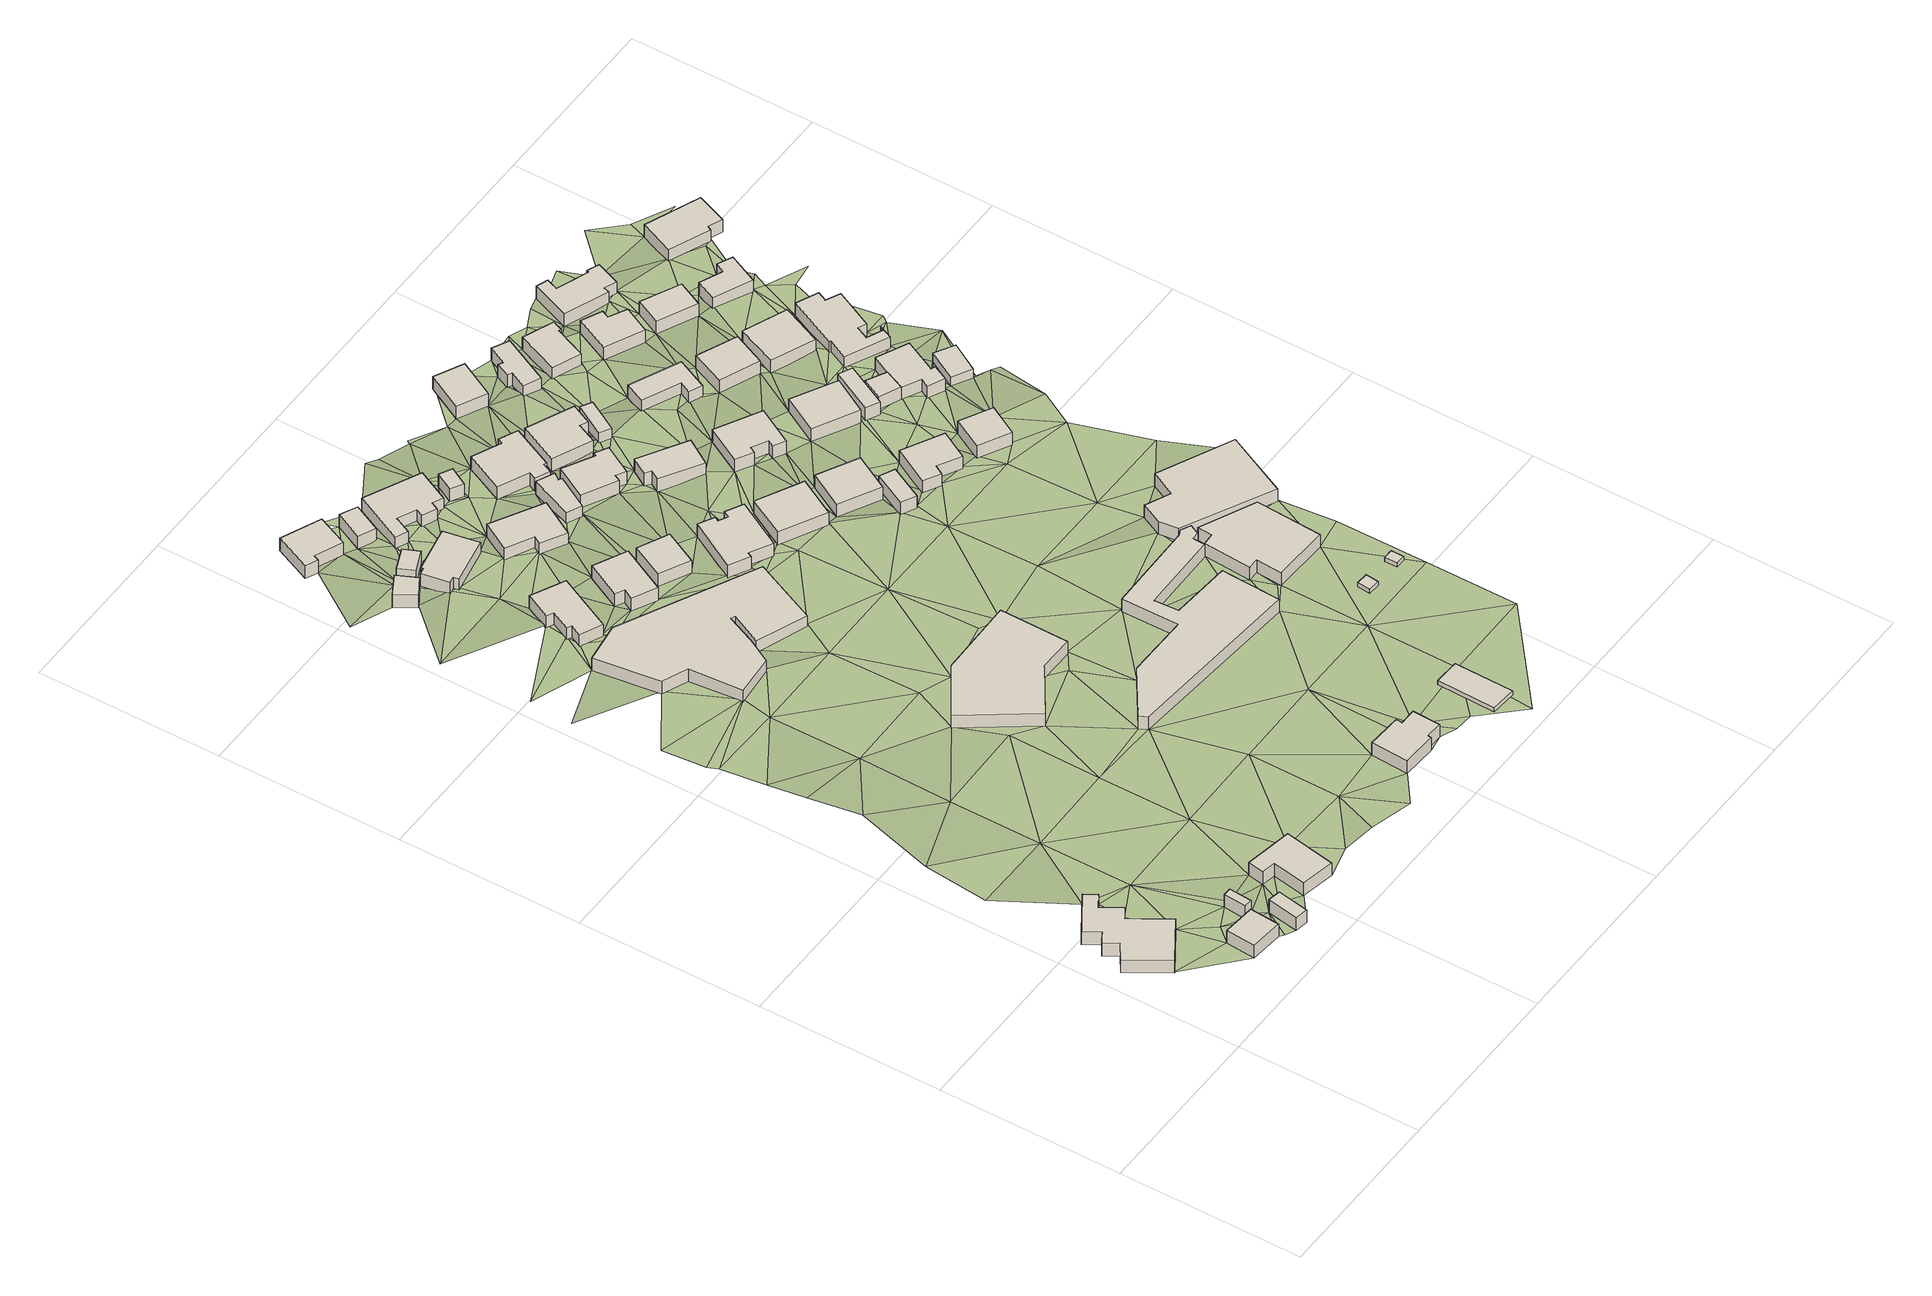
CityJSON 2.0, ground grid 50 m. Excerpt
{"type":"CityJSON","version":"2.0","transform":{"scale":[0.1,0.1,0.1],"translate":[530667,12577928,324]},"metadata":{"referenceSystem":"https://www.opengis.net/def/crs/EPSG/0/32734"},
"CityObjects":{
"building1":{"type":"Building","attributes":{"address":"3 Bishop Mark Street Mamre 7347 Cape Town","building":"house","building:levels":"1","building_height":4.1,"plus_code":"4FRWFFPF+HQM","ground_height":190.77,"roof_height":194.87},"geometry":[{"type":"Solid","lod":"1","boundaries":[[[[0,1,2,3]],[[1,4,5,2]],[[4,6,7,5]],[[6,8,9,7]],[[8,10,11,9]],[[10,12,13,11]],[[12,14,15,13]],[[14,16,17,15]],[[16,18,19,17]],[[18,20,21,19]],[[20,22,23,21]],[[22,0,3,23]],[[3,2,5,7,9,11,13,15,17,19,21,23]],[[22,20,18,16,14,12,10,8,6,4,1,0]]]]}]},
"building2":{"type":"Building","attributes":{"address":"5 Bishop Mark Street Mamre 7347 Cape Town","building":"house","building:levels":"1","building_height":4.1,"plus_code":"4FRWFFPF+FRQ","ground_height":191.41,"roof_height":195.51},"geometry":[{"type":"Solid","lod":"1","boundaries":[[[[24,25,26,27]],[[25,28,29,26]],[[28,30,31,29]],[[30,24,27,31]],[[27,26,29,31]],[[30,28,25,24]]]]}]},
"building3":{"type":"Building","attributes":{"address":"Bishop Mark Street Mamre 7347 Cape Town","building":"yes","building:levels":"1","building_height":4.1,"plus_code":"4FRWFFPF+GV7","ground_height":191.46,"roof_height":195.56},"geometry":[{"type":"Solid","lod":"1","boundaries":[[[[32,33,34,35]],[[33,36,37,34]],[[36,38,39,37]],[[38,32,35,39]],[[35,34,37,39]],[[38,36,33,32]]]]}]},
"building4":{"type":"Building","attributes":{"address":"Main Road Mamre 7347 Cape Town","building":"garage","building:levels":"1","building_height":4.1,"plus_code":"4FRWFFPF+FVG","ground_height":191.41,"roof_height":195.51},"geometry":[{"type":"Solid","lod":"1","boundaries":[[[[40,41,42,43]],[[41,44,45,42]],[[44,46,47,45]],[[46,40,43,47]],[[43,42,45,47]],[[46,44,41,40]]]]}]},
"building5":{"type":"Building","attributes":{"address":"63 Main Road Mamre 7347 Cape Town","building":"house","building:levels":"1","building_height":4.1,"plus_code":"4FRWFFPF+FWX","ground_height":192.03,"roof_height":196.13},"geometry":[{"type":"Solid","lod":"1","boundaries":[[[[48,49,50,51]],[[49,52,53,50]],[[52,54,55,53]],[[54,56,57,55]],[[56,58,59,57]],[[58,48,51,59]],[[51,50,53,55,57,59]],[[58,56,54,52,49,48]]]]}]},
"building6":{"type":"Building","attributes":{"address":"Lord Somerset Street Mamre 7347 Cape Town","building":"garage","building:levels":"1","building_height":4.1,"plus_code":"4FRWFFQF+8R7","ground_height":187.44,"roof_height":191.54},"geometry":[{"type":"Solid","lod":"1","boundaries":[[[[60,61,62,63]],[[61,64,65,62]],[[64,66,67,65]],[[66,60,63,67]],[[63,62,65,67]],[[66,64,61,60]]]]}]},
"building7":{"type":"Building","attributes":{"address":"44 Main Road Mamre 7347 Cape Town","building":"house","building:levels":"1","building_height":4.1,"plus_code":"4FRWFFQF+5VF","ground_height":189.43,"roof_height":193.53},"geometry":[{"type":"Solid","lod":"1","boundaries":[[[[68,69,70,71]],[[69,72,73,70]],[[72,74,75,73]],[[74,76,77,75]],[[76,78,79,77]],[[78,80,81,79]],[[80,82,83,81]],[[82,68,71,83]],[[71,70,73,75,77,79,81,83]],[[82,80,78,76,74,72,69,68]]]]}]},
"building8":{"type":"Building","attributes":{"address":"Main Road Mamre 7347 Cape Town","building":"retail","building:levels":"1","building_height":4.1,"plus_code":"4FRWFFQF+3W7","ground_height":190.53,"roof_height":194.63},"geometry":[{"type":"Solid","lod":"1","boundaries":[[[[84,85,86,87]],[[85,88,89,86]],[[88,90,91,89]],[[90,92,93,91]],[[92,94,95,93]],[[94,96,97,95]],[[96,98,99,97]],[[98,100,101,99]],[[100,102,103,101]],[[102,104,105,103]],[[104,106,107,105]],[[106,84,87,107]],[[87,86,89,91,93,95,97,99,101,103,105,107]],[[106,104,102,100,98,96,94,92,90,88,85,84]]]]}]},
"building9":{"type":"Building","attributes":{"address":"Main Road Mamre 7347 Cape Town","building":"retail","building:levels":"1","building_height":4.1,"plus_code":"4FRWFFPG+R27","ground_height":192.36,"roof_height":196.46},"geometry":[{"type":"Solid","lod":"1","boundaries":[[[[108,109,110,111]],[[109,112,113,110]],[[112,114,115,113]],[[114,116,117,115]],[[116,118,119,117]],[[118,108,111,119]],[[111,110,113,115,117,119]],[[118,116,114,112,109,108]]]]}]},
"building10":{"type":"Building","attributes":{"address":"Lord Somerset Street Mamre 7347 Cape Town","building":"yes","building:levels":"1","building_height":4.1,"plus_code":"4FRWFFQF+8RH","ground_height":188.09,"roof_height":192.19},"geometry":[{"type":"Solid","lod":"1","boundaries":[[[[120,121,122,123]],[[121,124,125,122]],[[124,126,127,125]],[[126,120,123,127]],[[123,122,125,127]],[[126,124,121,120]]]]}]},
"building11":{"type":"Building","attributes":{"address":"2 Adam Street Mamre 7347 Cape Town","building":"house","building:levels":"1","building_height":4.1,"plus_code":"4FRWFFQF+CR4","ground_height":186.54,"roof_height":190.64},"geometry":[{"type":"Solid","lod":"1","boundaries":[[[[128,129,130,131]],[[129,132,133,130]],[[132,134,135,133]],[[134,136,137,135]],[[136,138,139,137]],[[138,128,131,139]],[[131,130,133,135,137,139]],[[138,136,134,132,129,128]]]]}]},
"building12":{"type":"Building","attributes":{"address":"1 Lord Somerset Street Mamre 7347 Cape Town","building":"house","building:levels":"1","building_height":4.1,"plus_code":"4FRWFFQF+7VV","ground_height":188.09,"roof_height":192.19},"geometry":[{"type":"Solid","lod":"1","boundaries":[[[[140,141,142,143]],[[141,144,145,142]],[[144,146,147,145]],[[146,148,149,147]],[[148,150,151,149]],[[150,152,153,151]],[[152,154,155,153]],[[154,140,143,155]],[[143,142,145,147,149,151,153,155]],[[154,152,150,148,146,144,141,140]]]]}]},
"building13":{"type":"Building","attributes":{"address":"58 Main Road Mamre 7347 Cape Town","building":"house","building:levels":"1","building_height":4.1,"plus_code":"4FRWFFPG+F4X","ground_height":193.19,"roof_height":197.29},"geometry":[{"type":"Solid","lod":"1","boundaries":[[[[156,157,158,159]],[[157,160,161,158]],[[160,162,163,161]],[[162,164,165,163]],[[164,166,167,165]],[[166,168,169,167]],[[168,170,171,169]],[[170,156,159,171]],[[159,158,161,163,165,167,169,171]],[[170,168,166,164,162,160,157,156]]]]}]},
"building14":{"type":"Building","attributes":{"address":"2 Lord Somerset Street Mamre 7347 Cape Town","building":"house","building:levels":"1","building_height":4.1,"plus_code":"4FRWFFQF+5W9","ground_height":190.53,"roof_height":194.63},"geometry":[{"type":"Solid","lod":"1","boundaries":[[[[172,173,174,175]],[[173,176,177,174]],[[176,178,179,177]],[[178,180,181,179]],[[180,182,183,181]],[[182,172,175,183]],[[175,174,177,179,181,183]],[[182,180,178,176,173,172]]]]}]},
"building15":{"type":"Building","attributes":{"building":"garage","building:levels":"1","building_height":4.1,"plus_code":"4FRWFFQF+9VM","ground_height":186.88,"roof_height":190.98},"geometry":[{"type":"Solid","lod":"1","boundaries":[[[[184,185,186,187]],[[185,188,189,186]],[[188,190,191,189]],[[190,184,187,191]],[[187,186,189,191]],[[190,188,185,184]]]]}]},
"building16":{"type":"Building","attributes":{"address":"4 Lord Somerset Street Mamre 7347 Cape Town","building":"house","building:levels":"1","building_height":4.1,"plus_code":"4FRWFFQF+4XW","ground_height":190.83,"roof_height":194.93},"geometry":[{"type":"Solid","lod":"1","boundaries":[[[[192,193,194,195]],[[193,196,197,194]],[[196,198,199,197]],[[198,192,195,199]],[[195,194,197,199]],[[198,196,193,192]]]]}]},
"building17":{"type":"Building","attributes":{"address":"3 Lord Somerset Street Mamre 7347 Cape Town","building":"house","building:levels":"1","building_height":4.1,"plus_code":"4FRWFFQF+7X2","ground_height":188.37,"roof_height":192.47},"geometry":[{"type":"Solid","lod":"1","boundaries":[[[[200,201,202,203]],[[201,204,205,202]],[[204,206,207,205]],[[206,208,209,207]],[[208,210,211,209]],[[210,200,203,211]],[[203,202,205,207,209,211]],[[210,208,206,204,201,200]]]]}]},
"building18":{"type":"Building","attributes":{"address":"4 Adam Street Mamre 7347 Cape Town","building":"house","building:levels":"1","building_height":4.1,"plus_code":"4FRWFFQF+9W7","ground_height":186.88,"roof_height":190.98},"geometry":[{"type":"Solid","lod":"1","boundaries":[[[[212,213,214,215]],[[213,216,217,214]],[[216,218,219,217]],[[218,220,221,219]],[[220,222,223,221]],[[222,224,225,223]],[[224,226,227,225]],[[226,228,229,227]],[[228,230,231,229]],[[230,212,215,231]],[[215,214,217,219,221,223,225,227,229,231]],[[230,228,226,224,222,220,218,216,213,212]]]]}]},
"building19":{"type":"Building","attributes":{"address":"Quest","building":"roof","building:levels":"1","amenity":"fuel","building_height":1.3,"min_height":2.8,"plus_code":"4FRWFFPG+F6H","ground_height":193.26,"roof_height":198.66,"bottom_roof_height":197.36},"geometry":[{"type":"Solid","lod":"1","boundaries":[[[[232,233,234,235]],[[233,236,237,234]],[[236,238,239,237]],[[238,232,235,239]],[[235,234,237,239]],[[238,236,233,232]]]]}]},
"building20":{"type":"Building","attributes":{"address":"Main Road Mamre 7347 Cape Town","building":"retail","building:levels":"1","building_height":4.1,"plus_code":"4FRWFFPG+P6J","ground_height":192.75,"roof_height":196.85},"geometry":[{"type":"Solid","lod":"1","boundaries":[[[[240,241,242,243]],[[241,244,245,242]],[[244,246,247,245]],[[246,248,249,247]],[[248,250,251,249]],[[250,252,253,251]],[[252,254,255,253]],[[254,256,257,255]],[[256,258,259,257]],[[258,260,261,259]],[[260,262,263,261]],[[262,264,265,263]],[[264,266,267,265]],[[266,268,269,267]],[[268,240,243,269]],[[243,242,245,247,249,251,253,255,257,259,261,263,265,267,269]],[[268,266,264,262,260,258,256,254,252,250,248,246,244,241,240]]]]}]},
"building21":{"type":"Building","attributes":{"address":"6 Lord Somerset Street Mamre 7347 Cape Town","building":"house","building:levels":"1","building_height":4.1,"plus_code":"4FRWFFQG+425","ground_height":190.57,"roof_height":194.67},"geometry":[{"type":"Solid","lod":"1","boundaries":[[[[270,271,272,273]],[[271,274,275,272]],[[274,276,277,275]],[[276,278,279,277]],[[278,280,281,279]],[[280,282,283,281]],[[282,284,285,283]],[[284,286,287,285]],[[286,288,289,287]],[[288,270,273,289]],[[273,272,275,277,279,281,283,285,287,289]],[[288,286,284,282,280,278,276,274,271,270]]]]}]},
"building22":{"type":"Building","attributes":{"address":"Adam Street Mamre 7347 Cape Town","building":"yes","building:levels":"1","building_height":4.1,"plus_code":"4FRWFFQF+8XV","ground_height":188.37,"roof_height":192.47},"geometry":[{"type":"Solid","lod":"1","boundaries":[[[[290,291,292,293]],[[291,294,295,292]],[[294,296,297,295]],[[296,290,293,297]],[[293,292,295,297]],[[296,294,291,290]]]]}]},
"building23":{"type":"Building","attributes":{"address":"Lord Somerset Street Mamre 7347 Cape Town","building":"yes","building:levels":"1","building_height":4.1,"plus_code":"4FRWFFQG+722","ground_height":188.37,"roof_height":192.47},"geometry":[{"type":"Solid","lod":"1","boundaries":[[[[298,299,300,301]],[[299,302,303,300]],[[302,304,305,303]],[[304,306,307,305]],[[306,308,309,307]],[[308,298,301,309]],[[301,300,303,305,307,309]],[[308,306,304,302,299,298]]]]}]},
"building24":{"type":"Building","attributes":{"address":"6 Adam Street Mamre 7347 Cape Town","building":"house","building:levels":"1","building_height":4.1,"plus_code":"4FRWFFQG+827","ground_height":188.17,"roof_height":192.27},"geometry":[{"type":"Solid","lod":"1","boundaries":[[[[310,311,312,313]],[[311,314,315,312]],[[314,316,317,315]],[[316,318,319,317]],[[318,320,321,319]],[[320,322,323,321]],[[322,324,325,323]],[[324,326,327,325]],[[326,328,329,327]],[[328,310,313,329]],[[313,312,315,317,319,321,323,325,327,329]],[[328,326,324,322,320,318,316,314,311,310]]]]}]},
"building25":{"type":"Building","attributes":{"address":"5 Lord Somerset Street Mamre 7347 Cape Town","building":"house","building:levels":"1","building_height":4.1,"plus_code":"4FRWFFQG+62X","ground_height":189.46,"roof_height":193.56},"geometry":[{"type":"Solid","lod":"1","boundaries":[[[[330,331,332,333]],[[331,334,335,332]],[[334,336,337,335]],[[336,338,339,337]],[[338,340,341,339]],[[340,342,343,341]],[[342,344,345,343]],[[344,330,333,345]],[[333,332,335,337,339,341,343,345]],[[344,342,340,338,336,334,331,330]]]]}]},
"building26":{"type":"Building","attributes":{"address":"8 Lord Somerset Street Mamre 7347 Cape Town","building":"house","building:levels":"1","building_height":4.1,"plus_code":"4FRWFFQG+34J","ground_height":190.57,"roof_height":194.67},"geometry":[{"type":"Solid","lod":"1","boundaries":[[[[346,347,348,349]],[[347,350,351,348]],[[350,352,353,351]],[[352,346,349,353]],[[349,348,351,353]],[[352,350,347,346]]]]}]},
"building27":{"type":"Building","attributes":{"address":"7 Lord Somerset Street Mamre 7347 Cape Town","building":"house","building:levels":"1","building_height":4.1,"plus_code":"4FRWFFQG+642","ground_height":189.11,"roof_height":193.21},"geometry":[{"type":"Solid","lod":"1","boundaries":[[[[354,355,356,357]],[[355,358,359,356]],[[358,360,361,359]],[[360,362,363,361]],[[362,364,365,363]],[[364,354,357,365]],[[357,356,359,361,363,365]],[[364,362,360,358,355,354]]]]}]},
"building28":{"type":"Building","attributes":{"building":"roof","building:levels":"1","building:use":"retail","building_height":1.3,"min_height":2.8,"plus_code":"4FRWFFPG+J86","ground_height":193.3,"roof_height":198.7,"bottom_roof_height":197.4},"geometry":[{"type":"Solid","lod":"1","boundaries":[[[[366,367,368,369]],[[367,370,371,368]],[[370,372,373,371]],[[372,366,369,373]],[[369,368,371,373]],[[372,370,367,366]]]]}]},
"building29":{"type":"Building","attributes":{"address":"8 Adam Street Mamre 7347 Cape Town","building":"house","building:levels":"1","building_height":4.1,"plus_code":"4FRWFFQG+73W","ground_height":188.17,"roof_height":192.27},"geometry":[{"type":"Solid","lod":"1","boundaries":[[[[374,375,376,377]],[[375,378,379,376]],[[378,380,381,379]],[[380,382,383,381]],[[382,384,385,383]],[[384,374,377,385]],[[377,376,379,381,383,385]],[[384,382,380,378,375,374]]]]}]},
"building30":{"type":"Building","attributes":{"address":"10 Lord Somerset Street Mamre 7347 Cape Town","building":"house","building:levels":"1","building_height":4.1,"plus_code":"4FRWFFQG+353","ground_height":191.07,"roof_height":195.17},"geometry":[{"type":"Solid","lod":"1","boundaries":[[[[386,387,388,389]],[[387,390,391,388]],[[390,392,393,391]],[[392,386,389,393]],[[389,388,391,393]],[[392,390,387,386]]]]}]},
"building31":{"type":"Building","attributes":{"building":"garage","building:levels":"1","building_height":4.1,"plus_code":"4FRWFFQG+258","ground_height":191.07,"roof_height":195.17},"geometry":[{"type":"Solid","lod":"1","boundaries":[[[[394,395,396,397]],[[395,398,399,396]],[[398,400,401,399]],[[400,394,397,401]],[[397,396,399,401]],[[400,398,395,394]]]]}]},
"building32":{"type":"Building","attributes":{"building":"garage","building:levels":"1","building_height":4.1,"plus_code":"4FRWFFQG+74M","ground_height":187.79,"roof_height":191.89},"geometry":[{"type":"Solid","lod":"1","boundaries":[[[[402,403,404,405]],[[403,406,407,404]],[[406,408,409,407]],[[408,402,405,409]],[[405,404,407,409]],[[408,406,403,402]]]]}]},
"building33":{"type":"Building","attributes":{"address":"OK MiniMark Mamre 32 Main Road Mamre 7347 Cape Town","building":"retail","building:levels":"1","operator":"OK","building_height":4.1,"plus_code":"4FRWFFPG+P8J","ground_height":193.12,"roof_height":197.22},"geometry":[{"type":"Solid","lod":"1","boundaries":[[[[410,411,412,413]],[[411,414,415,412]],[[414,416,417,415]],[[416,418,419,417]],[[418,420,421,419]],[[420,422,423,421]],[[422,424,425,423]],[[424,410,413,425]],[[413,412,415,417,419,421,423,425]],[[424,422,420,418,416,414,411,410]]]]}]},
"building34":{"type":"Building","attributes":{"address":"1 Adam Street Mamre 7347 Cape Town","building":"house","building:levels":"1","building_height":4.1,"plus_code":"4FRWFFQG+C35","ground_height":186.91,"roof_height":191.01},"geometry":[{"type":"Solid","lod":"1","boundaries":[[[[426,427,428,429]],[[427,430,431,428]],[[430,432,433,431]],[[432,426,429,433]],[[429,428,431,433]],[[432,430,427,426]]]]}]},
"building35":{"type":"Building","attributes":{"address":"9 Lord Somerset Street Mamre 7347 Cape Town","building":"house","building:levels":"1","building_height":4.1,"plus_code":"4FRWFFQG+553","ground_height":190.25,"roof_height":194.35},"geometry":[{"type":"Solid","lod":"1","boundaries":[[[[434,435,436,437]],[[435,438,439,436]],[[438,440,441,439]],[[440,442,443,441]],[[442,444,445,443]],[[444,446,447,445]],[[446,448,449,447]],[[448,434,437,449]],[[437,436,439,441,443,445,447,449]],[[448,446,444,442,440,438,435,434]]]]}]},
"building36":{"type":"Building","attributes":{"building":"roof","building:levels":"1","building:use":"retail","building_height":1.3,"min_height":2.8,"plus_code":"4FRWFFPG+J89","ground_height":193.35,"roof_height":198.75,"bottom_roof_height":197.45},"geometry":[{"type":"Solid","lod":"1","boundaries":[[[[450,451,452,453]],[[451,454,455,452]],[[454,456,457,455]],[[456,450,453,457]],[[453,452,455,457]],[[456,454,451,450]]]]}]},
"building37":{"type":"Building","attributes":{"address":"12 Lord Somerset Street Mamre 7347 Cape Town","building":"house","building:levels":"1","building_height":4.1,"plus_code":"4FRWFFQG+269","ground_height":190.97,"roof_height":195.07},"geometry":[{"type":"Solid","lod":"1","boundaries":[[[[458,459,460,461]],[[459,462,463,460]],[[462,464,465,463]],[[464,466,467,465]],[[466,468,469,467]],[[468,458,461,469]],[[461,460,463,465,467,469]],[[468,466,464,462,459,458]]]]}]},
"building38":{"type":"Building","attributes":{"address":"Adam Street Mamre 7347 Cape Town","building":"house","building:levels":"1","building_height":4.1,"plus_code":"4FRWFFQG+94H","ground_height":186.6,"roof_height":190.7},"geometry":[{"type":"Solid","lod":"1","boundaries":[[[[470,471,472,473]],[[471,474,475,472]],[[474,476,477,475]],[[476,478,479,477]],[[478,480,481,479]],[[480,482,483,481]],[[482,484,485,483]],[[484,470,473,485]],[[473,472,475,477,479,481,483,485]],[[484,482,480,478,476,474,471,470]]]]}]},
"building39":{"type":"Building","attributes":{"address":"Central Butcheries Mamre 20 Lord Somerset Street Mamre 7347 Cape Town","building":"retail","building:levels":"1","building_height":4.1,"plus_code":"4FRWFFPG+Q8X","ground_height":192.63,"roof_height":196.73},"geometry":[{"type":"Solid","lod":"1","boundaries":[[[[486,487,488,489]],[[487,490,491,488]],[[490,492,493,491]],[[492,494,495,493]],[[494,496,497,495]],[[496,498,499,497]],[[498,486,489,499]],[[489,488,491,493,495,497,499]],[[498,496,494,492,490,487,486]]]]}]},
"building40":{"type":"Building","attributes":{"address":"10 Adam Street Mamre 7347 Cape Town","building":"house","building:levels":"1","building_height":4.1,"plus_code":"4FRWFFQG+762","ground_height":187.79,"roof_height":191.89},"geometry":[{"type":"Solid","lod":"1","boundaries":[[[[500,501,502,503]],[[501,504,505,502]],[[504,506,507,505]],[[506,508,509,507]],[[508,510,511,509]],[[510,500,503,511]],[[503,502,505,507,509,511]],[[510,508,506,504,501,500]]]]}]},
"building41":{"type":"Building","attributes":{"address":"11 Lord Somerset Street Mamre 7347 Cape Town","building":"house","building:levels":"1","building_height":4.1,"plus_code":"4FRWFFQG+46H","ground_height":190.16,"roof_height":194.26},"geometry":[{"type":"Solid","lod":"1","boundaries":[[[[512,513,514,515]],[[513,516,517,514]],[[516,518,519,517]],[[518,512,515,519]],[[515,514,517,519]],[[518,516,513,512]]]]}]},
"building42":{"type":"Building","attributes":{"address":"14 Lord Somerset Street Mamre 7347 Cape Town","building":"house","building:levels":"1","building_height":4.1,"plus_code":"4FRWFFPG+X8R","ground_height":190.97,"roof_height":195.07},"geometry":[{"type":"Solid","lod":"1","boundaries":[[[[520,521,522,523]],[[521,524,525,522]],[[524,526,527,525]],[[526,520,523,527]],[[523,522,525,527]],[[526,524,521,520]]]]}]},
"building43":{"type":"Building","attributes":{"address":"3 Adam Street Mamre 7347 Cape Town","building":"house","building:levels":"1","building_height":4.1,"plus_code":"4FRWFFQG+954","ground_height":186.6,"roof_height":190.7},"geometry":[{"type":"Solid","lod":"1","boundaries":[[[[528,529,530,531]],[[529,532,533,530]],[[532,534,535,533]],[[534,536,537,535]],[[536,538,539,537]],[[538,528,531,539]],[[531,530,533,535,537,539]],[[538,536,534,532,529,528]]]]}]},
"building44":{"type":"Building","attributes":{"building":"garage","building:levels":"1","building_height":4.1,"plus_code":"4FRWFFQG+474","ground_height":190.16,"roof_height":194.26},"geometry":[{"type":"Solid","lod":"1","boundaries":[[[[540,541,542,543]],[[541,544,545,542]],[[544,546,547,545]],[[546,540,543,547]],[[543,542,545,547]],[[546,544,541,540]]]]}]},
"building45":{"type":"Building","attributes":{"address":"12 Adam Street Mamre 7347 Cape Town","building":"house","building:levels":"1","building_height":4.1,"plus_code":"4FRWFFQG+67C","ground_height":189.09,"roof_height":193.19},"geometry":[{"type":"Solid","lod":"1","boundaries":[[[[548,549,550,551]],[[549,552,553,550]],[[552,554,555,553]],[[554,548,551,555]],[[551,550,553,555]],[[554,552,549,548]]]]}]},
"building46":{"type":"Building","attributes":{"building":"garage","building:levels":"1","building_height":4.1,"plus_code":"4FRWFFQG+38R","ground_height":190.16,"roof_height":194.26},"geometry":[{"type":"Solid","lod":"1","boundaries":[[[[556,557,558,559]],[[557,560,561,558]],[[560,562,563,561]],[[562,556,559,563]],[[559,558,561,563]],[[562,560,557,556]]]]}]},
"building47":{"type":"Building","attributes":{"address":"5 Adam Street Mamre 7347 Cape Town","building":"house","building:levels":"1","building_height":4.1,"plus_code":"4FRWFFQG+86H","ground_height":187.67,"roof_height":191.77},"geometry":[{"type":"Solid","lod":"1","boundaries":[[[[564,565,566,567]],[[565,568,569,566]],[[568,570,571,569]],[[570,572,573,571]],[[572,574,575,573]],[[574,564,567,575]],[[567,566,569,571,573,575]],[[574,572,570,568,565,564]]]]}]},
"building48":{"type":"Building","attributes":{"address":"13 Lord Somerset Street Mamre 7347 Cape Town","building":"house","building:levels":"1","building_height":4.1,"plus_code":"4FRWFFQG+38P","ground_height":189.9,"roof_height":194},"geometry":[{"type":"Solid","lod":"1","boundaries":[[[[576,577,578,579]],[[577,580,581,578]],[[580,582,583,581]],[[582,584,585,583]],[[584,586,587,585]],[[586,588,589,587]],[[588,590,591,589]],[[590,592,593,591]],[[592,576,579,593]],[[579,578,581,583,585,587,589,591,593]],[[592,590,588,586,584,582,580,577,576]]]]}]},
"building49":{"type":"Building","attributes":{"address":"14 Adam Street Mamre 7347 Cape Town","building":"house","building:levels":"1","building_height":4.1,"plus_code":"4FRWFFQG+683","ground_height":188.75,"roof_height":192.85},"geometry":[{"type":"Solid","lod":"1","boundaries":[[[[594,595,596,597]],[[595,598,599,596]],[[598,600,601,599]],[[600,594,597,601]],[[597,596,599,601]],[[600,598,595,594]]]]}]},
"building50":{"type":"Building","attributes":{"address":"Lord Somerset Street Mamre 7347 Cape Town","building":"cabin","building:levels":"1","building_height":2.8,"plus_code":"4FRWFFQG+397","ground_height":190.83,"roof_height":193.63},"geometry":[{"type":"Solid","lod":"1","boundaries":[[[[602,603,604,605]],[[603,606,607,604]],[[606,608,609,607]],[[608,602,605,609]],[[605,604,607,609]],[[608,606,603,602]]]]}]},
"building51":{"type":"Building","attributes":{"address":"7 Adam Street Mamre 7347 Cape Town","building":"house","building:levels":"1","building_height":4.1,"plus_code":"4FRWFFQG+875","ground_height":187.67,"roof_height":191.77},"geometry":[{"type":"Solid","lod":"1","boundaries":[[[[610,611,612,613]],[[611,614,615,612]],[[614,616,617,615]],[[616,610,613,617]],[[613,612,615,617]],[[616,614,611,610]]]]}]},
"building52":{"type":"Building","attributes":{"address":"6 Jonas Street Mamre 7347 Cape Town","building":"yes","building:levels":"1","building_height":4.1,"plus_code":"4FRWFFQG+97M","ground_height":186.46,"roof_height":190.56},"geometry":[{"type":"Solid","lod":"1","boundaries":[[[[618,619,620,621]],[[619,622,623,620]],[[622,624,625,623]],[[624,626,627,625]],[[626,628,629,627]],[[628,630,631,629]],[[630,632,633,631]],[[632,634,635,633]],[[634,636,637,635]],[[636,618,621,637]],[[621,620,623,625,627,629,631,633,635,637]],[[636,634,632,630,628,626,624,622,619,618]]]]}]},
"building53":{"type":"Building","attributes":{"address":"16 Adam Street Mamre 7347 Cape Town","building":"house","building:levels":"1","building_height":4.1,"plus_code":"4FRWFFQG+59F","ground_height":188.75,"roof_height":192.85},"geometry":[{"type":"Solid","lod":"1","boundaries":[[[[638,639,640,641]],[[639,642,643,640]],[[642,644,645,643]],[[644,646,647,645]],[[646,648,649,647]],[[648,650,651,649]],[[650,652,653,651]],[[652,654,655,653]],[[654,656,657,655]],[[656,658,659,657]],[[658,660,661,659]],[[660,662,663,661]],[[662,638,641,663]],[[641,640,643,645,647,649,651,653,655,657,659,661,663]],[[662,660,658,656,654,652,650,648,646,644,642,639,638]]]]}]},
"building54":{"type":"Building","attributes":{"address":"9 Adam Street Mamre 7347 Cape Town","building":"yes","building:levels":"1","building_height":4.1,"plus_code":"4FRWFFQG+79C","ground_height":187.58,"roof_height":191.68},"geometry":[{"type":"Solid","lod":"1","boundaries":[[[[664,665,666,667]],[[665,668,669,666]],[[668,670,671,669]],[[670,672,673,671]],[[672,674,675,673]],[[674,664,667,675]],[[667,666,669,671,673,675]],[[674,672,670,668,665,664]]]]}]},
"building55":{"type":"Building","attributes":{"address":"2 Jonas Street Mamre 7347 Cape Town","building":"house","building:levels":"1","building_height":4.1,"plus_code":"4FRWFFQG+8CR","ground_height":186.45,"roof_height":190.55},"geometry":[{"type":"Solid","lod":"1","boundaries":[[[[676,677,678,679]],[[677,680,681,678]],[[680,682,683,681]],[[682,684,685,683]],[[684,686,687,685]],[[686,676,679,687]],[[679,678,681,683,685,687]],[[686,684,682,680,677,676]]]]}]},
"terrain1":{"type":"TINRelief","geometry":[{"type":"CompositeSurface","lod":"1","boundaries":[[[30,688,24]],[[688,30,689]],[[690,4,689]],[[690,691,8]],[[689,30,692]],[[692,30,28]],[[689,693,690]],[[690,693,691]],[[692,36,689]],[[693,694,691]],[[694,695,696]],[[28,38,692]],[[695,697,696]],[[689,36,693]],[[25,698,44]],[[692,38,36]],[[44,28,25]],[[44,698,46]],[[38,28,32]],[[28,44,32]],[[694,693,695]],[[693,36,33]],[[52,32,44]],[[52,33,32]],[[40,56,699]],[[693,33,49]],[[700,701,697]],[[52,44,699]],[[700,697,695]],[[33,52,49]],[[699,56,54]],[[52,699,54]],[[695,693,702]],[[701,703,704]],[[49,702,693]],[[704,703,705]],[[701,700,703]],[[705,706,707]],[[708,709,707]],[[708,710,709]],[[49,48,702]],[[703,706,705]],[[711,700,695]],[[695,702,712]],[[713,48,58]],[[706,708,707]],[[703,700,714]],[[708,715,710]],[[711,695,712]],[[85,716,715]],[[717,48,713]],[[711,714,700]],[[718,719,85]],[[702,48,720]],[[703,721,706]],[[722,715,708]],[[713,723,717]],[[721,703,714]],[[712,702,268]],[[724,708,706]],[[718,725,719]],[[720,48,717]],[[114,711,712]],[[726,718,85]],[[726,85,84]],[[717,723,727]],[[714,711,114]],[[728,729,730]],[[725,731,730]],[[268,702,720]],[[266,114,712]],[[732,718,726]],[[733,66,734]],[[706,735,724]],[[730,731,728]],[[735,706,721]],[[712,268,266]],[[84,736,726]],[[718,737,725]],[[733,734,136]],[[721,714,738]],[[727,157,717]],[[739,740,724]],[[736,84,741]],[[742,729,728]],[[731,725,69]],[[156,720,717]],[[739,724,735]],[[717,157,156]],[[734,742,121]],[[728,150,742]],[[120,734,121]],[[738,735,721]],[[731,743,728]],[[121,742,150]],[[743,744,728]],[[745,740,739]],[[150,148,121]],[[741,176,736]],[[114,266,746]],[[747,136,734]],[[146,121,148]],[[120,747,734]],[[68,736,176]],[[136,747,138]],[[741,84,748]],[[740,745,749]],[[124,121,146]],[[735,750,739]],[[746,751,114]],[[752,743,731]],[[741,753,176]],[[747,120,184]],[[184,120,126]],[[754,731,69]],[[268,720,755]],[[756,126,124]],[[68,176,757]],[[754,69,68]],[[746,266,264]],[[146,144,124]],[[720,156,755]],[[758,126,756]],[[748,84,759]],[[184,126,758]],[[756,124,760]],[[743,752,761]],[[747,184,190]],[[754,752,731]],[[738,762,735]],[[760,758,756]],[[763,184,758]],[[764,747,190]],[[754,68,757]],[[124,144,760]],[[160,164,162]],[[751,746,765]],[[735,762,750]],[[755,156,170]],[[766,748,196]],[[767,170,168]],[[196,748,198]],[[264,765,746]],[[738,768,769]],[[218,763,758]],[[168,166,767]],[[166,170,767]],[[200,761,752]],[[769,762,738]],[[770,760,144]],[[144,761,200]],[[771,752,754]],[[772,198,748]],[[773,190,218]],[[760,770,774]],[[754,757,775]],[[193,766,196]],[[218,188,763]],[[164,776,166]],[[766,775,757]],[[772,748,759]],[[755,170,166]],[[218,190,188]],[[144,777,770]],[[144,200,777]],[[774,770,778]],[[776,779,166]],[[755,780,268]],[[765,264,781]],[[782,759,750]],[[762,769,768]],[[783,772,759]],[[200,784,777]],[[750,762,782]],[[785,766,193]],[[198,772,280]],[[785,775,766]],[[777,784,786]],[[768,765,781]],[[787,784,200]],[[781,264,788]],[[280,192,198]],[[193,192,785]],[[789,783,759]],[[790,166,779]],[[783,789,791]],[[792,793,775]],[[793,794,200]],[[792,775,785]],[[787,200,794]],[[795,755,166]],[[787,290,784]],[[782,789,759]],[[296,784,290]],[[796,218,797]],[[291,290,787]],[[797,784,296]],[[798,790,779]],[[792,308,793]],[[787,294,291]],[[789,782,799]],[[800,762,768]],[[308,794,793]],[[330,785,192]],[[768,781,801]],[[797,296,294]],[[790,795,166]],[[192,280,802]],[[782,762,803]],[[794,804,787]],[[278,276,274]],[[805,806,785]],[[787,804,294]],[[270,789,799]],[[794,308,807]],[[330,805,785]],[[808,280,278]],[[809,796,797]],[[797,294,804]],[[274,271,278]],[[810,794,807]],[[755,795,780]],[[803,799,782]],[[802,330,192]],[[271,808,278]],[[806,805,342]],[[308,811,807]],[[801,800,768]],[[809,797,812]],[[280,808,802]],[[813,811,308]],[[270,799,350]],[[813,814,806]],[[797,804,812]],[[271,270,808]],[[815,816,817]],[[342,813,806]],[[803,762,818]],[[811,813,342]],[[318,811,320]],[[811,342,378]],[[762,800,818]],[[330,334,331]],[[811,378,320]],[[819,790,798]],[[820,330,802]],[[330,820,334]],[[342,338,378]],[[804,326,324]],[[270,442,808]],[[802,821,820]],[[342,340,338]],[[822,802,808]],[[801,781,823]],[[812,804,824]],[[442,270,350]],[[820,825,334]],[[320,378,322]],[[324,824,804]],[[826,334,825]],[[818,386,803]],[[422,780,795]],[[416,816,815]],[[827,803,386]],[[826,336,334]],[[812,824,828]],[[819,795,790]],[[780,418,815]],[[829,378,338]],[[442,822,808]],[[826,825,336]],[[780,830,418]],[[378,375,322]],[[830,780,422]],[[338,336,829]],[[386,818,387]],[[827,444,350]],[[827,386,392]],[[831,823,781]],[[350,444,442]],[[832,818,800]],[[324,426,824]],[[416,815,418]],[[322,375,833]],[[834,336,825]],[[830,420,418]],[[800,801,835]],[[830,422,420]],[[829,336,836]],[[427,324,322]],[[387,818,398]],[[795,424,422]],[[834,836,336]],[[426,324,427]],[[836,382,829]],[[355,834,825]],[[837,832,800]],[[427,322,833]],[[801,823,492]],[[440,822,442]],[[374,833,375]],[[435,827,392]],[[838,824,426]],[[444,827,434]],[[382,836,384]],[[416,839,840]],[[355,822,440]],[[801,492,835]],[[395,832,841]],[[387,398,390]],[[819,842,795]],[[414,839,416]],[[841,832,837]],[[434,827,435]],[[843,831,844]],[[384,836,845]],[[823,831,843]],[[446,444,448]],[[411,839,414]],[[795,842,424]],[[844,846,843]],[[448,444,434]],[[390,398,395]],[[846,839,411]],[[833,847,427]],[[833,374,847]],[[374,384,845]],[[848,392,390]],[[355,849,834]],[[850,837,800]],[[435,392,848]],[[841,851,395]],[[835,850,800]],[[845,408,374]],[[395,851,390]],[[440,852,355]],[[834,849,408]],[[846,411,853]],[[854,837,855]],[[427,847,856]],[[408,857,374]],[[849,355,852]],[[846,858,843]],[[374,857,847]],[[478,427,856]],[[427,478,430]],[[438,435,848]],[[850,855,837]],[[487,835,492]],[[856,847,482]],[[849,500,408]],[[390,851,859]],[[852,440,860]],[[848,390,859]],[[408,861,857]],[[862,487,492]],[[424,842,863]],[[853,858,846]],[[440,438,552]],[[440,552,860]],[[408,500,864]],[[850,865,855]],[[866,849,852]],[[848,518,438]],[[864,861,408]],[[853,424,858]],[[474,430,478]],[[855,865,459]],[[858,424,863]],[[476,474,478]],[[866,852,860]],[[867,851,459]],[[859,851,868]],[[857,861,471]],[[868,851,867]],[[850,869,865]],[[459,865,521]],[[850,835,870]],[[552,871,860]],[[487,872,835]],[[864,873,861]],[[874,864,500]],[[474,471,875]],[[554,438,518]],[[471,861,538]],[[521,867,459]],[[438,554,552]],[[500,876,874]],[[868,867,877]],[[871,552,549]],[[864,874,873]],[[859,868,516]],[[869,850,870]],[[875,471,878]],[[876,871,549]],[[835,872,870]],[[878,471,538]],[[867,879,877]],[[516,880,518]],[[881,867,521]],[[882,560,877]],[[868,544,516]],[[877,879,882]],[[880,883,518]],[[883,554,518]],[[874,884,873]],[[885,873,886]],[[887,872,487]],[[888,878,538]],[[873,884,886]],[[870,889,869]],[[876,568,874]],[[879,867,881]],[[538,536,888]],[[560,541,877]],[[890,521,889]],[[880,516,544]],[[876,549,610]],[[881,521,890]],[[891,536,886]],[[886,884,891]],[[610,568,876]],[[892,879,881]],[[891,888,536]],[[893,880,544]],[[548,554,883]],[[893,544,541]],[[894,549,548]],[[541,560,895]],[[883,880,896]],[[560,557,895]],[[889,870,897]],[[890,889,602]],[[888,891,898]],[[884,574,891]],[[899,548,883]],[[889,603,602]],[[900,880,893]],[[541,895,893]],[[570,568,610]],[[894,611,549]],[[549,611,610]],[[574,572,570]],[[900,896,880]],[[548,899,894]],[[602,901,890]],[[636,898,891]],[[897,902,889]],[[902,603,889]],[[903,891,574]],[[570,610,616]],[[904,900,893]],[[602,608,901]],[[903,574,570]],[[608,905,901]],[[899,611,894]],[[895,906,893]],[[570,616,903]],[[590,905,608]],[[603,902,907]],[[895,590,906]],[[606,603,907]],[[897,908,902]],[[611,899,909]],[[638,896,900]],[[616,910,911]],[[616,911,903]],[[628,634,632]],[[614,910,616]],[[912,903,911]],[[896,638,594]],[[630,628,632]],[[913,914,915]],[[916,590,608]],[[917,918,913]],[[910,614,911]],[[914,913,918]],[[899,919,909]],[[919,899,594]],[[606,907,916]],[[628,920,634]],[[916,906,590]],[[606,916,608]],[[611,909,674]],[[674,614,611]],[[918,906,921]],[[921,914,918]],[[628,626,920]],[[921,906,916]],[[919,594,638]],[[921,922,914]],[[911,614,923]],[[924,914,922]],[[923,626,911]],[[614,674,670]],[[919,638,925]],[[924,662,660]],[[662,926,638]],[[672,670,674]],[[926,925,638]],[[670,923,614]],[[927,919,925]],[[668,919,927]],[[923,676,626]],[[626,676,928]],[[929,925,926]],[[923,670,930]],[[670,668,930]],[[931,923,930]],[[668,931,930]],[[928,676,932]],[[676,933,932]]]}]}
},
"vertices":[
[87,234,50],[202,307,50],[202,307,91],[87,234,91],[139,407,50],[139,407,91],[169,427,50],[169,427,91],[136,479,50],[136,479,91],[171,501,50],[171,501,91],[151,533,50],[151,533,91],[46,466,50],[46,466,91],[72,426,50],[72,426,91],[40,406,50],[40,406,91],[64,370,50],[64,370,91],[19,339,50],[19,339,91],
[223,103,57],[313,95,57],[313,95,98],[223,103,98],[319,176,57],[319,176,98],[229,184,57],[229,184,98],
[343,190,57],[348,253,57],[348,253,98],[343,190,98],[325,254,57],[325,254,98],[320,192,57],[320,192,98],
[388,66,57],[403,152,57],[403,152,98],[388,66,98],[368,158,57],[368,158,98],[353,72,57],[353,72,98],
[569,238,63],[439,261,63],[439,261,104],[569,238,104],[431,217,63],[431,217,104],[470,210,63],[470,210,104],[453,117,63],[453,117,104],[544,100,63],[544,100,104],
[156,2377,17],[205,2407,17],[205,2407,58],[156,2377,58],[180,2461,17],[180,2461,58],[122,2429,17],[122,2429,58],
[367,2107,37],[278,2151,37],[278,2151,78],[367,2107,78],[244,2081,37],[244,2081,78],[262,2072,37],[262,2072,78],[237,2020,37],[237,2020,78],[249,2014,37],[249,2014,78],[234,1983,37],[234,1983,78],[293,1955,37],[293,1955,78],
[287,1926,48],[177,1911,48],[177,1911,89],[287,1926,89],[202,1734,48],[202,1734,89],[270,1704,48],[270,1704,89],[281,1559,48],[281,1559,89],[392,1568,48],[392,1568,89],[428,1634,48],[428,1634,89],[463,1714,48],[463,1714,89],[474,1709,48],[474,1709,89],[434,1624,48],[434,1624,89],[568,1570,48],[568,1570,89],[647,1746,48],[647,1746,89],
[815,1197,66],[600,1192,66],[600,1192,107],[815,1197,107],[462,1101,66],[462,1101,107],[587,923,66],[587,923,107],[717,1011,66],[717,1011,107],[814,1010,66],[814,1010,107],
[195,2465,24],[214,2422,24],[214,2422,65],[195,2465,65],[274,2448,24],[274,2448,65],[255,2490,24],[255,2490,65],
[212,2623,8],[249,2708,8],[249,2708,49],[212,2623,49],[143,2754,8],[143,2754,49],[99,2655,8],[99,2655,49],[131,2640,8],[131,2640,49],[138,2656,8],[138,2656,49],
[245,2324,24],[374,2349,24],[374,2349,65],[245,2324,65],[356,2444,24],[356,2444,65],[228,2419,24],[228,2419,65],[229,2413,24],[229,2413,65],[211,2409,24],[211,2409,65],[225,2335,24],[225,2335,65],[242,2338,24],[242,2338,65],
[916,233,75],[911,132,75],[911,132,116],[916,233,116],[1005,127,75],[1005,127,116],[1007,136,75],[1007,136,116],[1052,134,75],[1052,134,116],[1055,210,75],[1055,210,116],[1010,211,75],[1010,211,116],[1011,228,75],[1011,228,116],
[518,2035,48],[431,2078,48],[431,2078,89],[518,2035,89],[383,1983,48],[383,1983,89],[406,1971,48],[406,1971,89],[391,1942,48],[391,1942,89],[455,1910,48],[455,1910,89],
[244,2604,12],[289,2583,12],[289,2583,53],[244,2604,53],[325,2658,12],[325,2658,53],[280,2680,12],[280,2680,53],
[615,1983,51],[534,2023,51],[534,2023,92],[615,1983,92],[489,1934,51],[489,1934,92],[570,1893,51],[570,1893,92],
[430,2369,26],[385,2291,26],[385,2291,67],[430,2369,67],[455,2253,26],[455,2253,67],[443,2232,26],[443,2232,67],[509,2195,26],[509,2195,67],[565,2293,26],[565,2293,67],
[430,2520,12],[458,2507,12],[458,2507,53],[430,2520,53],[501,2595,12],[501,2595,53],[354,2666,12],[354,2666,53],[289,2530,12],[289,2530,53],[321,2515,12],[321,2515,53],[343,2561,12],[343,2561,53],[391,2538,12],[391,2538,53],[382,2518,12],[382,2518,53],[420,2500,12],[420,2500,53],
[1156,52,116],[1227,47,116],[1227,47,129],[1156,52,129],[1229,208,116],[1229,208,129],[1160,211,116],[1160,211,129],
[1196,674,70],[1203,837,70],[1203,837,111],[1196,674,111],[1038,849,70],[1038,849,111],[1034,914,70],[1034,914,111],[1252,918,70],[1252,918,111],[1254,952,70],[1254,952,111],[1273,951,70],[1273,951,111],[1287,979,70],[1287,979,111],[1260,992,70],[1260,992,111],[1246,985,70],[1246,985,111],[996,980,70],[996,980,111],[998,825,70],[998,825,111],[826,826,70],[826,826,111],[695,736,70],[695,736,111],[707,714,70],[707,714,111],
[795,1895,48],[748,1920,48],[748,1920,89],[795,1895,89],[739,1903,48],[739,1903,89],[715,1916,48],[715,1916,89],[722,1927,48],[722,1927,89],[680,1950,48],[680,1950,89],[605,1815,48],[605,1815,89],[659,1786,48],[659,1786,89],[665,1798,48],[665,1798,89],[724,1766,48],[724,1766,89],
[479,2504,26],[512,2486,26],[512,2486,67],[479,2504,67],[539,2535,26],[539,2535,67],[506,2553,26],[506,2553,67],
[562,2236,26],[602,2217,26],[602,2217,67],[562,2236,67],[652,2306,26],[652,2306,67],[644,2311,26],[644,2311,67],[657,2330,26],[657,2330,67],[610,2352,26],[610,2352,67],
[548,2417,24],[627,2380,24],[627,2380,65],[548,2417,65],[618,2360,24],[618,2360,65],[657,2342,24],[657,2342,65],[669,2368,24],[669,2368,65],[676,2365,24],[676,2365,65],[729,2479,24],[729,2479,65],[680,2502,24],[680,2502,65],[673,2488,24],[673,2488,65],[597,2523,24],[597,2523,65],
[709,2185,37],[718,2202,37],[718,2202,78],[709,2185,78],[744,2188,37],[744,2188,78],[787,2265,37],[787,2265,78],[752,2285,37],[752,2285,78],[748,2276,37],[748,2276,78],[667,2321,37],[667,2321,78],[618,2234,37],[618,2234,78],
[879,1716,48],[935,1819,48],[935,1819,89],[879,1716,89],[816,1882,48],[816,1882,89],[760,1779,48],[760,1779,89],
[870,2051,34],[914,2122,34],[914,2122,75],[870,2051,75],[791,2197,34],[791,2197,75],[763,2151,34],[763,2151,75],[779,2141,34],[779,2141,75],[764,2116,34],[764,2116,75],
[1326,543,117],[1323,507,117],[1323,507,130],[1326,543,130],[1355,504,117],[1355,504,130],[1359,540,117],[1359,540,130],
[868,2414,24],[744,2470,24],[744,2470,65],[868,2414,65],[694,2362,24],[694,2362,65],[797,2315,24],[797,2315,65],[821,2368,24],[821,2368,65],[842,2359,24],[842,2359,65],
[908,1712,53],[1014,1655,53],[1014,1655,94],[908,1712,94],[1066,1751,53],[1066,1751,94],[960,1808,53],[960,1808,94],
[1033,1572,53],[1079,1663,53],[1079,1663,94],[1033,1572,94],[1039,1683,53],[1039,1683,94],[993,1593,53],[993,1593,94],
[876,2404,21],[828,2320,21],[828,2320,62],[876,2404,62],[857,2303,21],[857,2303,62],[905,2388,21],[905,2388,62],
[1433,891,74],[1287,960,74],[1287,960,115],[1433,891,115],[1284,920,74],[1284,920,115],[1252,918,74],[1252,918,115],[1242,787,74],[1242,787,115],[1272,787,74],[1272,787,115],[1268,717,74],[1268,717,115],[1423,710,74],[1423,710,115],
[727,2649,12],[803,2610,12],[803,2610,53],[727,2649,53],[855,2710,12],[855,2710,53],[779,2748,12],[779,2748,53],
[993,1946,45],[1024,1929,45],[1024,1929,86],[993,1946,86],[1079,2029,45],[1079,2029,86],[962,2093,45],[962,2093,86],[908,1995,45],[908,1995,86],[952,1971,45],[952,1971,86],[961,1986,45],[961,1986,86],[1002,1963,45],[1002,1963,86],
[1430,536,117],[1430,501,117],[1430,501,130],[1430,536,130],[1457,501,117],[1457,501,130],[1457,536,117],[1457,536,130],
[1201,1556,52],[1243,1632,52],[1243,1632,93],[1201,1556,93],[1136,1690,52],[1136,1690,93],[1081,1590,52],[1081,1590,93],[1126,1565,52],[1126,1565,93],[1140,1590,52],[1140,1590,93],
[915,2537,9],[978,2666,9],[978,2666,50],[915,2537,50],[934,2688,9],[934,2688,50],[910,2639,9],[910,2639,50],[897,2646,9],[897,2646,50],[880,2609,9],[880,2609,50],[893,2603,9],[893,2603,50],[871,2558,9],[871,2558,50],
[1581,1050,69],[1384,1144,69],[1384,1144,110],[1581,1050,110],[1351,1076,69],[1351,1076,110],[1284,1107,69],[1284,1107,110],[1257,1051,69],[1257,1051,110],[1264,998,69],[1264,998,110],[1498,878,69],[1498,878,110],
[996,2350,21],[971,2297,21],[971,2297,62],[996,2350,62],[1070,2251,21],[1070,2251,62],[1055,2220,21],[1055,2220,62],[1090,2205,21],[1090,2205,62],[1129,2289,21],[1129,2289,62],
[1090,1903,44],[1205,1841,44],[1205,1841,85],[1090,1903,85],[1259,1938,44],[1259,1938,85],[1144,2001,44],[1144,2001,85],
[1375,1585,52],[1292,1630,52],[1292,1630,93],[1375,1585,93],[1247,1548,52],[1247,1548,93],[1330,1503,52],[1330,1503,93],
[957,2535,9],[1033,2504,9],[1033,2504,50],[957,2535,50],[1068,2589,9],[1068,2589,50],[1074,2586,9],[1074,2586,50],[1086,2615,9],[1086,2615,50],[1004,2648,9],[1004,2648,50],
[1252,1818,44],[1311,1934,44],[1311,1934,85],[1252,1818,85],[1275,1952,44],[1275,1952,85],[1216,1836,44],[1216,1836,85],
[1259,2219,34],[1153,2265,34],[1153,2265,75],[1259,2219,75],[1114,2175,34],[1114,2175,75],[1220,2130,34],[1220,2130,75],
[1320,1805,44],[1344,1859,44],[1344,1859,85],[1320,1805,85],[1291,1887,44],[1291,1887,85],[1264,1830,44],[1264,1830,85],
[1115,2560,19],[1071,2466,19],[1071,2466,60],[1115,2560,60],[1172,2418,19],[1172,2418,60],[1207,2489,19],[1207,2489,60],[1160,2514,19],[1160,2514,60],[1169,2534,19],[1169,2534,60],
[1344,1859,42],[1320,1805,42],[1320,1805,83],[1344,1859,83],[1368,1780,42],[1368,1780,83],[1357,1757,42],[1357,1757,83],[1401,1736,42],[1401,1736,83],[1421,1777,42],[1421,1777,83],[1410,1782,42],[1410,1782,83],[1453,1870,42],[1453,1870,83],[1370,1910,42],[1370,1910,83],
[1400,2174,30],[1284,2222,30],[1284,2222,71],[1400,2174,71],[1238,2113,30],[1238,2113,71],[1353,2064,30],[1353,2064,71],
[1414,1730,51],[1466,1701,51],[1466,1701,79],[1414,1730,79],[1511,1779,51],[1511,1779,79],[1459,1809,51],[1459,1809,79],
[1209,2412,19],[1312,2362,19],[1312,2362,60],[1209,2412,60],[1345,2431,19],[1345,2431,60],[1242,2481,19],[1242,2481,60],
[1122,2610,7],[1240,2564,7],[1240,2564,48],[1122,2610,48],[1245,2579,7],[1245,2579,48],[1277,2566,7],[1277,2566,48],[1303,2632,7],[1303,2632,48],[1271,2645,7],[1271,2645,48],[1269,2639,7],[1269,2639,48],[1183,2672,7],[1183,2672,48],[1195,2703,7],[1195,2703,48],[1163,2715,7],[1163,2715,48],
[1428,2170,30],[1364,2034,30],[1364,2034,71],[1428,2170,71],[1368,2032,30],[1368,2032,71],[1342,1977,30],[1342,1977,71],[1455,1924,30],[1455,1924,71],[1472,1962,30],[1472,1962,71],[1465,1951,30],[1465,1951,71],[1423,1970,30],[1423,1970,71],[1439,2004,30],[1439,2004,71],[1461,1993,30],[1461,1993,71],[1512,2099,30],[1512,2099,71],[1474,2117,30],[1474,2117,71],[1486,2143,30],[1486,2143,71],
[1345,2345,19],[1446,2299,19],[1446,2299,60],[1345,2345,60],[1484,2380,19],[1484,2380,60],[1444,2399,19],[1444,2399,60],[1431,2373,19],[1431,2373,60],[1371,2400,19],[1371,2400,60],
[1470,2617,7],[1431,2525,7],[1431,2525,48],[1470,2617,48],[1540,2479,7],[1540,2479,48],[1546,2490,7],[1546,2490,48],[1584,2474,7],[1584,2474,48],[1617,2557,7],[1617,2557,48],
[87,234,53],[202,307,57],[169,427,58],[171,501,58],[265,225,57],[265,475,58],[151,533,58],[265,725,57],[47,732,48],[65,911,47],[325,86,57],[403,152,63],[265,975,57],[120,1121,55],[515,475,65],[265,1225,63],[96,1260,55],[81,1362,53],[265,1475,60],[65,1483,53],[281,1559,60],[53,1510,53],[42,1630,52],[515,975,66],[515,725,65],[634,121,63],[462,1101,69],[202,1734,55],[9,1856,45],[765,225,69],[237,2020,48],[16,1975,45],[765,475,71],[515,1225,69],[270,1704,55],[722,106,69],[392,1568,63],[244,2081,48],[234,1983,48],[840,77,66],[225,2335,37],[156,2377,24],[16,2225,32],[265,2225,37],[249,2014,48],[16,2475,17],[180,2461,24],[515,1475,63],[293,1955,48],[262,2072,48],[600,1192,69],[434,1624,57],[428,1634,57],[391,1942,51],[205,2407,24],[245,2324,37],[242,2338,37],[474,1709,57],[765,975,72],[212,2623,12],[455,1910,51],[463,1714,57],[568,1570,63],[717,1011,72],[385,2291,37],[406,1971,51],[443,2232,40],[1015,475,75],[265,2475,24],[431,2078,51],[289,2530,24],[647,1746,55],[321,2515,24],[374,2349,37],[765,1475,63],[289,2583,24],[249,2708,12],[814,1010,72],[518,2035,51],[1015,225,75],[815,1197,72],[765,1225,72],[382,2518,24],[455,2253,40],[605,1815,57],[265,2725,12],[343,2561,24],[509,2195,40],[1098,116,75],[420,2500,26],[391,2538,26],[1148,113,75],[1196,674,74],[996,980,77],[765,1725,55],[659,1786,55],[458,2507,26],[602,2217,40],[430,2520,26],[515,2475,26],[998,825,74],[724,1766,55],[1265,225,75],[665,1798,55],[562,2236,40],[565,2293,40],[548,2417,26],[1265,475,76],[487,2743,14],[501,2595,26],[1250,8,72],[760,1779,55],[1015,1475,62],[1015,1225,70],[764,2116,37],[879,1716,55],[597,2523,26],[618,2234,40],[652,2306,37],[618,2360,26],[765,1975,48],[515,2725,14],[627,2380,26],[657,2342,37],[597,2692,14],[657,2330,37],[644,2311,37],[1203,837,74],[1034,914,77],[1038,849,74],[993,1593,62],[1514,225,77],[763,2151,37],[779,2141,37],[870,2051,48],[1257,1051,74],[694,2651,12],[791,2197,37],[765,2225,37],[935,1819,53],[603,2702,14],[797,2315,37],[1265,725,74],[1246,985,74],[1033,1572,62],[765,2475,24],[857,2303,37],[1265,1225,69],[828,2320,37],[1126,1565,62],[765,2725,12],[1273,951,74],[1254,952,74],[1081,1590,62],[1514,475,76],[1264,998,74],[1260,992,74],[876,2404,24],[1287,979,74],[871,2558,24],[1090,1903,45],[971,2297,34],[1265,1475,60],[1136,1690,53],[1015,2225,34],[1433,891,75],[1140,1590,60],[1201,1556,60],[880,2609,12],[915,2537,21],[1498,878,75],[1205,1841,52],[1055,2220,34],[957,2535,21],[1351,1076,74],[1514,725,74],[1015,2475,21],[1247,1548,60],[1070,2251,34],[1265,1725,52],[1216,1836,52],[1330,1503,60],[1456,1435,58],[1090,2205,34],[1514,1225,66],[1033,2504,21],[1071,2466,21],[962,2692,9],[1129,2289,34],[1252,1818,52],[1022,2698,9],[1320,1805,52],[1265,1975,44],[1357,1757,52],[1264,1830,52],[1238,2113,34],[1115,2560,21],[1068,2589,21],[1074,2586,21],[1581,1050,75],[1071,2679,9],[1375,1585,60],[1401,1736,51],[1122,2610,9],[1368,1780,52],[1342,1977,44],[1265,2225,34],[1370,1910,44],[1353,2064,44],[1507,1529,58],[1126,2705,9],[1284,2222,34],[1364,2034,44],[1421,1777,51],[1509,1681,51],[1240,2564,19],[1368,2032,44],[1410,1782,51],[1455,1924,42],[1474,1700,51],[1530,1669,51],[1345,2345,34],[1265,2475,19],[1277,2566,19],[1245,2579,19],[1423,1970,42],[1461,1993,42],[1439,2004,42],[1556,1846,51],[1465,1951,42],[1472,1962,42],[1446,2299,30],[1265,2725,7],[1514,1975,42],[1528,1992,42],[1431,2525,19],[1512,2099,42],[1472,2283,30],[1514,2225,30],[1491,2324,30],[1413,2744,7],[1579,2233,30],[1514,2475,19],[1540,2479,19],[1488,2666,7],[1594,2612,7]
]}
